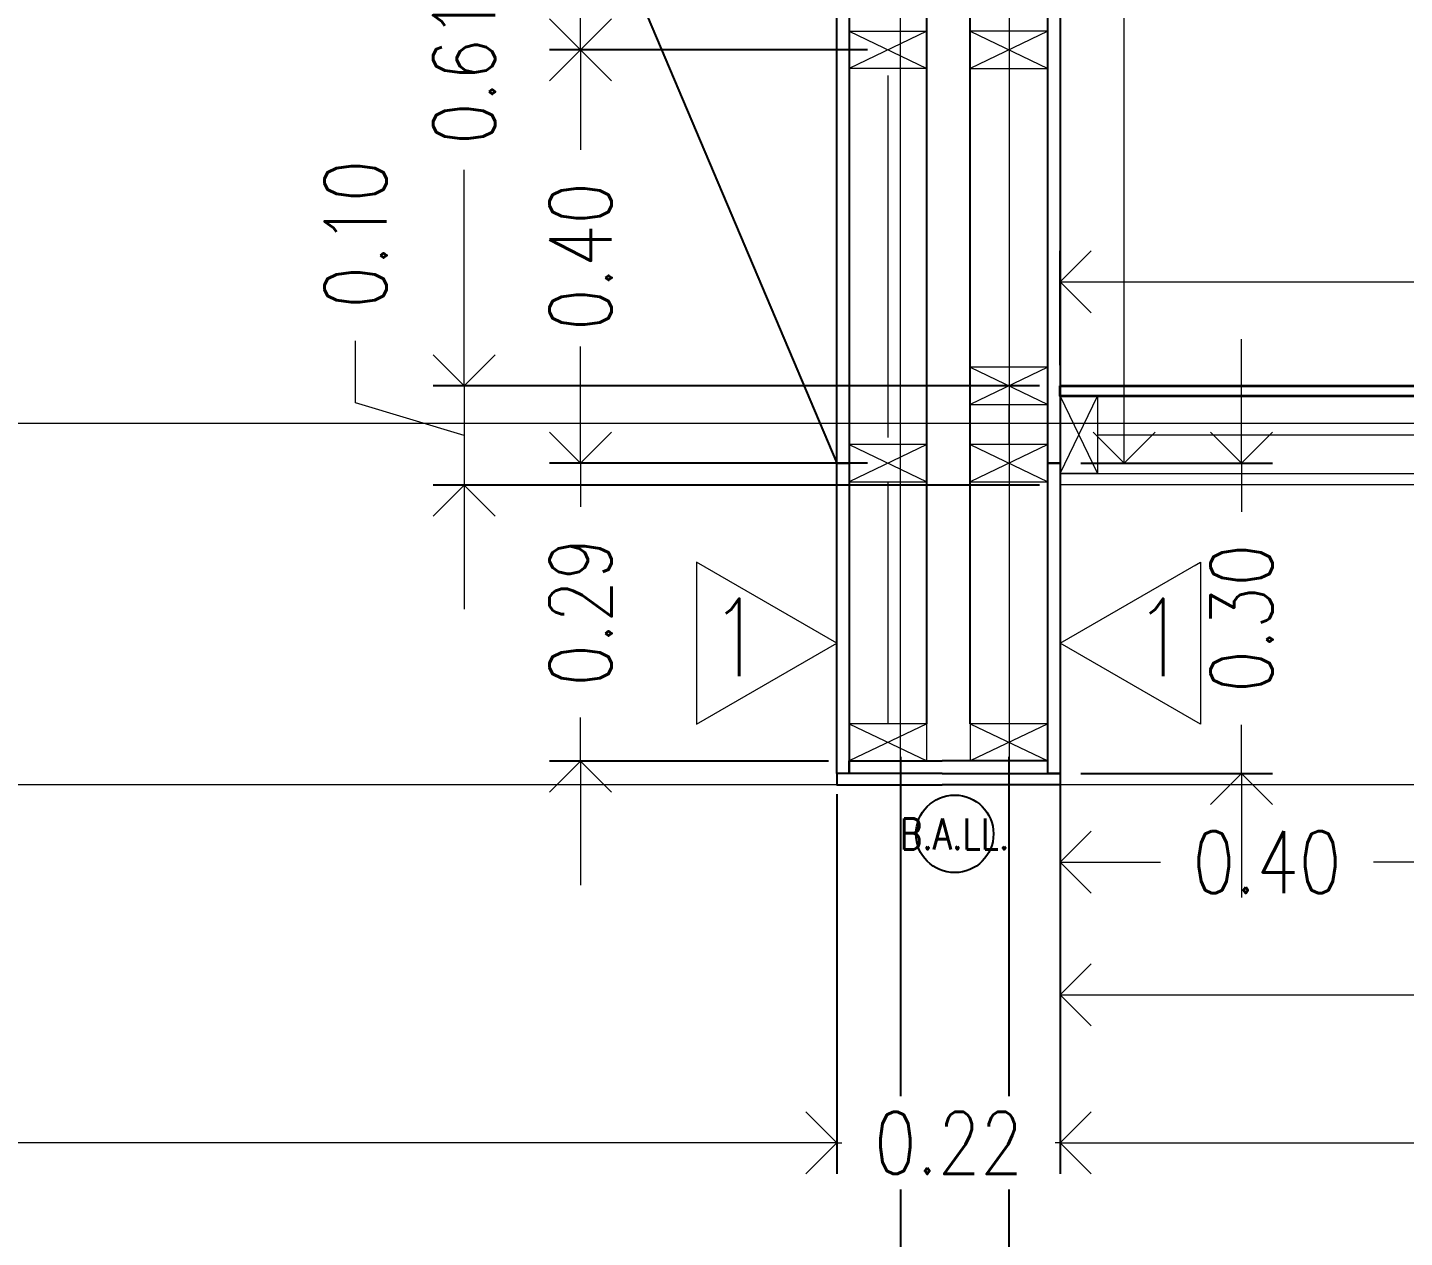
# Model space of a CAD drawing. Header units: metres. Extents: x -2 to 612, y -64 to 156.
# Drawn here: x 469.147 to 470.479, y 42.513 to 43.683 of the extents above; entities that cross this region are included whole.
import ezdxf

# ---------------------------------------------------------------- set-up
doc = ezdxf.new("R2010")
doc.units = ezdxf.units.M
doc.header["$LTSCALE"] = 5
doc.header["$MEASUREMENT"] = 0
doc.layers.get('0').update_dxf_attribs({"color": 30})
doc.layers.get('DEFPOINTS').update_dxf_attribs({"color": 210})
for name, color, linetype, lineweight in [('A-ANNO-DIMS', 3, 'Continuous', 18), ('A-ANNO-SYMB', 3, 'Continuous', 18), ('A-ANNO-TEXT', 3, 'Continuous', 18), ('A-DETL-MBND', 3, 'Continuous', 18), ('A-DETL-MCUT', 4, 'Continuous', 25), ('A-ELEV-IDEN', 3, 'Continuous', 18), ('A-ELEV-MBE2', 4, 'Continuous', 25), ('A-SECT-MCUT', 7, 'Continuous', 35), ('A-WALL-PATT', 8, 'Continuous', 18), ('A-WALL-STUD', 3, 'Continuous', 18)]:
    doc.layers.add(name, color=color, linetype=linetype, lineweight=lineweight)
doc.styles.add('E-ROMANS', font='romans.shx', dxfattribs={"width": 0.8})
doc.dimstyles.new('E-0050_ARW_12', dxfattribs={"dimscale": 0.001, "dimtxt": 60, "dimasz": 60, "dimexe": 30, "dimexo": 20, "dimgap": 30, "dimtad": 0, "dimzin": 0, "dimdsep": 46, "dimtxsty": 'E-ROMANS', "dimblk": 'OPEN90', "dimcen": 30, "dimclrd": 256, "dimclre": 256, "dimclrt": 256, "dimadec": 0, "dimazin": 0, "dimtfac": 1, "dimtmove": 1, "dimatfit": 3, "dimldrblk": 'OPEN90', "dimfxl": 1, "dimtfill": 1, "dimtolj": 1, "dimtzin": 0, "dimlwd": -1, "dimarcsym": 0})

# ---------------------------------------------------------------- blocks, each defined once
blk = doc.blocks.new('_Open90')
at = {"color": 0, "linetype": 'ByBlock', "lineweight": -2}
for p, q in [((-0.5, 0.5), (0, 0)), ((0, 0), (-1, 0)), ((0, 0), (-0.5, -0.5))]:
    blk.add_line(p, q, dxfattribs=at)
blk = doc.blocks.new('*D542')
at = {"layer": 'A-ANNO-DIMS', "lineweight": -2, "transparency": 16777216}
for p, q in [((466.9516, 43.2205), (466.9516, 42.5741)), ((469.9296, 42.9415), (469.9296, 42.5741))]:
    blk.add_line(p, q, dxfattribs=at)
at = {"layer": 'A-ANNO-DIMS', "transparency": 16777216}
for p, q in [((467.0116, 42.6041), (468.3374, 42.6041)), ((469.8696, 42.6041), (468.5437, 42.6041))]:
    blk.add_line(p, q, dxfattribs=at)
at = {"layer": 'DEFPOINTS', "color": 0, "transparency": 16777216}
for p in [(466.9516, 43.2405), (469.9296, 42.9615), (469.9296, 42.6041)]:
    blk.add_point(p, dxfattribs=at)
at = {"layer": 'A-ANNO-DIMS', "transparency": 16777216, "xscale": 0.06, "yscale": 0.06, "zscale": 0.06, "rotation": 180}
blk.add_blockref('_Open90', (466.9516, 42.6041), dxfattribs=at)
at = {"layer": 'A-ANNO-DIMS', "transparency": 16777216, "xscale": 0.06, "yscale": 0.06, "zscale": 0.06}
blk.add_blockref('_Open90', (469.9296, 42.6041), dxfattribs=at)
at = {"layer": 'A-ANNO-DIMS', "transparency": 16777216, "insert": (468.4406, 42.6041), "char_height": 0.06, "attachment_point": 5, "style": 'E-ROMANS', "bg_fill": 3, "box_fill_scale": 1.25, "bg_fill_color": 256, "bg_fill_true_color": 13158600, "bg_fill_transparency": 0}
blk.add_mtext('\\A1;2.98', dxfattribs=at)
blk = doc.blocks.new('*D1292')
at = {"layer": 'A-ANNO-DIMS', "lineweight": -2, "transparency": 16777216}
for p, q in [((470.1456, 43.2415), (470.1456, 42.8458)), ((470.5456, 43.2415), (470.5456, 42.8458))]:
    blk.add_line(p, q, dxfattribs=at)
at = {"layer": 'A-ANNO-DIMS', "transparency": 16777216}
for p, q in [((470.2056, 42.8758), (470.2425, 42.8758)), ((470.4856, 42.8758), (470.4488, 42.8758))]:
    blk.add_line(p, q, dxfattribs=at)
at = {"layer": 'DEFPOINTS', "color": 0, "transparency": 16777216}
for p in [(470.1456, 43.2615), (470.5456, 43.2615), (470.5456, 42.8758)]:
    blk.add_point(p, dxfattribs=at)
at = {"layer": 'A-ANNO-DIMS', "transparency": 16777216, "xscale": 0.06, "yscale": 0.06, "zscale": 0.06, "rotation": 180}
blk.add_blockref('_Open90', (470.1456, 42.8758), dxfattribs=at)
at = {"layer": 'A-ANNO-DIMS', "transparency": 16777216, "xscale": 0.06, "yscale": 0.06, "zscale": 0.06}
blk.add_blockref('_Open90', (470.5456, 42.8758), dxfattribs=at)
at = {"layer": 'A-ANNO-DIMS', "transparency": 16777216, "insert": (470.3456, 42.8758), "char_height": 0.06, "attachment_point": 5, "style": 'E-ROMANS', "bg_fill": 3, "box_fill_scale": 1.25, "bg_fill_color": 256, "bg_fill_true_color": 13158600, "bg_fill_transparency": 0}
blk.add_mtext('\\A1;0.40', dxfattribs=at)
blk = doc.blocks.new('*D709')
at = {"layer": 'A-ANNO-DIMS', "lineweight": -2, "transparency": 16777216}
for p, q in [((470.1456, 43.2305), (470.1456, 42.7173)), ((471.3456, 43.2305), (471.3456, 42.7173))]:
    blk.add_line(p, q, dxfattribs=at)
at = {"layer": 'A-ANNO-DIMS', "transparency": 16777216}
for p, q in [((470.2056, 42.7473), (470.6459, 42.7473)), ((471.2856, 42.7473), (470.8453, 42.7473))]:
    blk.add_line(p, q, dxfattribs=at)
at = {"layer": 'DEFPOINTS', "color": 0, "transparency": 16777216}
for p in [(470.1456, 43.2505), (471.3456, 43.2505), (471.3456, 42.7473)]:
    blk.add_point(p, dxfattribs=at)
at = {"layer": 'A-ANNO-DIMS', "transparency": 16777216, "xscale": 0.06, "yscale": 0.06, "zscale": 0.06, "rotation": 180}
blk.add_blockref('_Open90', (470.1456, 42.7473), dxfattribs=at)
at = {"layer": 'A-ANNO-DIMS', "transparency": 16777216, "xscale": 0.06, "yscale": 0.06, "zscale": 0.06}
blk.add_blockref('_Open90', (471.3456, 42.7473), dxfattribs=at)
at = {"layer": 'A-ANNO-DIMS', "transparency": 16777216, "insert": (470.7456, 42.7473), "char_height": 0.06, "attachment_point": 5, "style": 'E-ROMANS', "bg_fill": 3, "box_fill_scale": 1.25, "bg_fill_color": 256, "bg_fill_true_color": 13158600, "bg_fill_transparency": 0}
blk.add_mtext('\\A1;1.20', dxfattribs=at)
blk = doc.blocks.new('*D712')
at = {"layer": 'A-ANNO-DIMS', "lineweight": -2, "transparency": 16777216}
for p, q in [((470.1456, 43.3265), (470.1456, 42.5741)), ((473.1556, 43.3165), (473.1556, 42.5741))]:
    blk.add_line(p, q, dxfattribs=at)
at = {"layer": 'A-ANNO-DIMS', "transparency": 16777216}
for p, q in [((470.2056, 42.6041), (471.5543, 42.6041)), ((473.0956, 42.6041), (471.7469, 42.6041))]:
    blk.add_line(p, q, dxfattribs=at)
at = {"layer": 'DEFPOINTS', "color": 0, "transparency": 16777216}
for p in [(470.1456, 43.3465), (473.1556, 43.3365), (473.1556, 42.6041)]:
    blk.add_point(p, dxfattribs=at)
at = {"layer": 'A-ANNO-DIMS', "transparency": 16777216, "xscale": 0.06, "yscale": 0.06, "zscale": 0.06, "rotation": 180}
blk.add_blockref('_Open90', (470.1456, 42.6041), dxfattribs=at)
at = {"layer": 'A-ANNO-DIMS', "transparency": 16777216, "xscale": 0.06, "yscale": 0.06, "zscale": 0.06}
blk.add_blockref('_Open90', (473.1556, 42.6041), dxfattribs=at)
at = {"layer": 'A-ANNO-DIMS', "transparency": 16777216, "insert": (471.6506, 42.6041), "char_height": 0.06, "attachment_point": 5, "style": 'E-ROMANS', "bg_fill": 3, "box_fill_scale": 1.25, "bg_fill_color": 256, "bg_fill_true_color": 13158600, "bg_fill_transparency": 0}
blk.add_mtext('\\A1;3.01', dxfattribs=at)
blk = doc.blocks.new('*D1300')
at = {"layer": 'A-ANNO-DIMS', "transparency": 16777216}
for p, q in [((470.321, 43.3215), (470.321, 43.3815)), ((470.321, 43.2615), (470.321, 43.2147)), ((470.321, 42.9615), (470.321, 43.0084)), ((470.321, 42.9015), (470.321, 42.8415))]:
    blk.add_line(p, q, dxfattribs=at)
at = {"layer": 'A-ANNO-DIMS', "lineweight": -2, "transparency": 16777216}
for p, q in [((470.1656, 43.2615), (470.351, 43.2615)), ((470.1656, 42.9615), (470.351, 42.9615))]:
    blk.add_line(p, q, dxfattribs=at)
at = {"layer": 'DEFPOINTS', "color": 0, "transparency": 16777216}
for p in [(470.1456, 43.2615), (470.321, 43.2615), (470.1456, 42.9615)]:
    blk.add_point(p, dxfattribs=at)
at = {"layer": 'A-ANNO-DIMS', "transparency": 16777216, "xscale": 0.06, "yscale": 0.06, "zscale": 0.06}
for p, rotation in [((470.321, 43.2615), 270), ((470.321, 42.9615), 90)]:
    blk.add_blockref('_Open90', p, dxfattribs=dict(at, rotation=rotation))
at = {"layer": 'A-ANNO-DIMS', "transparency": 16777216, "insert": (470.321, 43.1115), "char_height": 0.06, "attachment_point": 5, "rotation": 90, "style": 'E-ROMANS', "bg_fill": 3, "box_fill_scale": 1.25, "bg_fill_color": 256, "bg_fill_true_color": 13158600, "bg_fill_transparency": 0}
blk.add_mtext('\\A1;0.30', dxfattribs=at)
blk = doc.blocks.new('*D1301')
at = {"layer": 'A-ANNO-DIMS', "lineweight": -2, "transparency": 16777216}
for p, q in [((470.1656, 44.4615), (470.2375, 44.4615)), ((470.1656, 43.2615), (470.2375, 43.2615))]:
    blk.add_line(p, q, dxfattribs=at)
at = {"layer": 'A-ANNO-DIMS', "transparency": 16777216}
for p, q in [((470.2075, 44.4015), (470.2075, 43.9613)), ((470.2075, 43.3215), (470.2075, 43.7618))]:
    blk.add_line(p, q, dxfattribs=at)
at = {"layer": 'DEFPOINTS', "color": 0, "transparency": 16777216}
for p in [(470.1456, 44.4615), (470.2075, 44.4615), (470.1456, 43.2615)]:
    blk.add_point(p, dxfattribs=at)
at = {"layer": 'A-ANNO-DIMS', "transparency": 16777216, "xscale": 0.06, "yscale": 0.06, "zscale": 0.06}
for p, rotation in [((470.2075, 44.4615), 90), ((470.2075, 43.2615), 270)]:
    blk.add_blockref('_Open90', p, dxfattribs=dict(at, rotation=rotation))
at = {"layer": 'A-ANNO-DIMS', "transparency": 16777216, "insert": (470.2075, 43.8615), "char_height": 0.06, "attachment_point": 5, "rotation": 90, "style": 'E-ROMANS', "bg_fill": 3, "box_fill_scale": 1.25, "bg_fill_color": 256, "bg_fill_true_color": 13158600, "bg_fill_transparency": 0}
blk.add_mtext('\\A1;1.20', dxfattribs=at)
blk = doc.blocks.new('*D731')
at = {"layer": 'A-ANNO-DIMS', "transparency": 16777216}
for p, q in [((469.6817, 43.3215), (469.6817, 43.3815)), ((469.6817, 43.2615), (469.6817, 43.2195)), ((469.6817, 42.9735), (469.6817, 43.0155)), ((469.6817, 42.9135), (469.6817, 42.8535))]:
    blk.add_line(p, q, dxfattribs=at)
at = {"layer": 'A-ANNO-DIMS', "lineweight": -2, "transparency": 16777216}
for p, q in [((469.9591, 43.2615), (469.6517, 43.2615)), ((469.9216, 42.9735), (469.6517, 42.9735))]:
    blk.add_line(p, q, dxfattribs=at)
at = {"layer": 'DEFPOINTS', "color": 0, "transparency": 16777216}
for p in [(469.6817, 43.2615), (469.9791, 43.2615), (469.9416, 42.9735)]:
    blk.add_point(p, dxfattribs=at)
at = {"layer": 'A-ANNO-DIMS', "transparency": 16777216, "xscale": 0.06, "yscale": 0.06, "zscale": 0.06}
for p, rotation in [((469.6817, 43.2615), 270), ((469.6817, 42.9735), 90)]:
    blk.add_blockref('_Open90', p, dxfattribs=dict(at, rotation=rotation))
at = {"layer": 'A-ANNO-DIMS', "transparency": 16777216, "insert": (469.6817, 43.1175), "char_height": 0.06, "attachment_point": 5, "rotation": 90, "style": 'E-ROMANS', "bg_fill": 3, "box_fill_scale": 1.25, "bg_fill_color": 256, "bg_fill_true_color": 13158600, "bg_fill_transparency": 0}
blk.add_mtext('\\A1;0.29', dxfattribs=at)
blk = doc.blocks.new('*D732')
at = {"layer": 'A-ANNO-DIMS', "lineweight": -2, "transparency": 16777216}
for p, q in [((469.9591, 43.6615), (469.6517, 43.6615)), ((469.9591, 43.2615), (469.6517, 43.2615))]:
    blk.add_line(p, q, dxfattribs=at)
at = {"layer": 'A-ANNO-DIMS', "transparency": 16777216}
for p, q in [((469.6817, 43.6015), (469.6817, 43.5647)), ((469.6817, 43.3215), (469.6817, 43.3584))]:
    blk.add_line(p, q, dxfattribs=at)
at = {"layer": 'DEFPOINTS', "color": 0, "transparency": 16777216}
for p in [(469.6817, 43.6615), (469.9791, 43.6615), (469.9791, 43.2615)]:
    blk.add_point(p, dxfattribs=at)
at = {"layer": 'A-ANNO-DIMS', "transparency": 16777216, "xscale": 0.06, "yscale": 0.06, "zscale": 0.06}
for p, rotation in [((469.6817, 43.6615), 90), ((469.6817, 43.2615), 270)]:
    blk.add_blockref('_Open90', p, dxfattribs=dict(at, rotation=rotation))
at = {"layer": 'A-ANNO-DIMS', "transparency": 16777216, "insert": (469.6817, 43.4615), "char_height": 0.06, "attachment_point": 5, "rotation": 90, "style": 'E-ROMANS', "bg_fill": 3, "box_fill_scale": 1.25, "bg_fill_color": 256, "bg_fill_true_color": 13158600, "bg_fill_transparency": 0}
blk.add_mtext('\\A1;0.40', dxfattribs=at)
blk = doc.blocks.new('*D733')
at = {"layer": 'A-ANNO-DIMS', "lineweight": -2, "transparency": 16777216}
for p, q in [((469.9591, 44.0615), (469.6517, 44.0615)), ((469.9591, 43.6615), (469.6517, 43.6615))]:
    blk.add_line(p, q, dxfattribs=at)
at = {"layer": 'A-ANNO-DIMS', "transparency": 16777216}
for p, q in [((469.6817, 44.0015), (469.6817, 43.9647)), ((469.6817, 43.7215), (469.6817, 43.7584))]:
    blk.add_line(p, q, dxfattribs=at)
at = {"layer": 'DEFPOINTS', "color": 0, "transparency": 16777216}
for p in [(469.6817, 44.0615), (469.9791, 44.0615), (469.9791, 43.6615)]:
    blk.add_point(p, dxfattribs=at)
at = {"layer": 'A-ANNO-DIMS', "transparency": 16777216, "xscale": 0.06, "yscale": 0.06, "zscale": 0.06}
for p, rotation in [((469.6817, 44.0615), 90), ((469.6817, 43.6615), 270)]:
    blk.add_blockref('_Open90', p, dxfattribs=dict(at, rotation=rotation))
at = {"layer": 'A-ANNO-DIMS', "transparency": 16777216, "insert": (469.6817, 43.8615), "char_height": 0.06, "attachment_point": 5, "rotation": 90, "style": 'E-ROMANS', "bg_fill": 3, "box_fill_scale": 1.25, "bg_fill_color": 256, "bg_fill_true_color": 13158600, "bg_fill_transparency": 0}
blk.add_mtext('\\A1;0.40', dxfattribs=at)
blk = doc.blocks.new('*D1315')
at = {"layer": 'A-ANNO-DIMS', "lineweight": -2, "transparency": 16777216}
for p, q in [((470.1456, 43.3565), (470.1456, 43.467)), ((471.3456, 43.3565), (471.3456, 43.467))]:
    blk.add_line(p, q, dxfattribs=at)
at = {"layer": 'A-ANNO-DIMS', "transparency": 16777216}
for p, q in [((470.2056, 43.437), (470.6459, 43.437)), ((471.2856, 43.437), (470.8453, 43.437))]:
    blk.add_line(p, q, dxfattribs=at)
at = {"layer": 'DEFPOINTS', "color": 0, "transparency": 16777216}
for p in [(470.1456, 43.437), (470.1456, 43.3365), (471.3456, 43.3365)]:
    blk.add_point(p, dxfattribs=at)
at = {"layer": 'A-ANNO-DIMS', "transparency": 16777216, "xscale": 0.06, "yscale": 0.06, "zscale": 0.06, "rotation": 180}
blk.add_blockref('_Open90', (470.1456, 43.437), dxfattribs=at)
at = {"layer": 'A-ANNO-DIMS', "transparency": 16777216, "xscale": 0.06, "yscale": 0.06, "zscale": 0.06}
blk.add_blockref('_Open90', (471.3456, 43.437), dxfattribs=at)
at = {"layer": 'A-ANNO-DIMS', "transparency": 16777216, "insert": (470.7456, 43.437), "char_height": 0.06, "attachment_point": 5, "style": 'E-ROMANS', "bg_fill": 3, "box_fill_scale": 1.25, "bg_fill_color": 256, "bg_fill_true_color": 13158600, "bg_fill_transparency": 0}
blk.add_mtext('\\A1;1.20', dxfattribs=at)
blk = doc.blocks.new('*D688')
at = {"layer": 'A-ANNO-DIMS', "lineweight": -2, "transparency": 16777216}
for p, q in [((470.1256, 43.9465), (469.5391, 43.9465)), ((470.1256, 43.3365), (469.5391, 43.3365))]:
    blk.add_line(p, q, dxfattribs=at)
at = {"layer": 'A-ANNO-DIMS', "transparency": 16777216}
for p, q in [((469.5691, 43.8865), (469.5691, 43.7378)), ((469.5691, 43.3965), (469.5691, 43.5453))]:
    blk.add_line(p, q, dxfattribs=at)
at = {"layer": 'DEFPOINTS', "color": 0, "transparency": 16777216}
for p in [(469.5691, 43.9465), (470.1456, 43.9465), (470.1456, 43.3365)]:
    blk.add_point(p, dxfattribs=at)
at = {"layer": 'A-ANNO-DIMS', "transparency": 16777216, "xscale": 0.06, "yscale": 0.06, "zscale": 0.06}
for p, rotation in [((469.5691, 43.9465), 90), ((469.5691, 43.3365), 270)]:
    blk.add_blockref('_Open90', p, dxfattribs=dict(at, rotation=rotation))
at = {"layer": 'A-ANNO-DIMS', "transparency": 16777216, "insert": (469.5691, 43.6415), "char_height": 0.06, "attachment_point": 5, "rotation": 90, "style": 'E-ROMANS', "bg_fill": 3, "box_fill_scale": 1.25, "bg_fill_color": 256, "bg_fill_true_color": 13158600, "bg_fill_transparency": 0}
blk.add_mtext('\\A1;0.61', dxfattribs=at)
blk = doc.blocks.new('*D1289')
at = {"layer": 'A-ANNO-DIMS', "transparency": 16777216}
for p, q in [((469.5691, 43.3965), (469.5691, 43.4565)), ((469.4641, 43.32), (469.4641, 43.38)), ((469.5691, 43.3365), (469.5691, 43.2405)), ((469.5691, 43.3365), (469.5691, 43.2405)), ((469.5691, 43.2885), (469.4641, 43.32)), ((469.5691, 43.1805), (469.5691, 43.1205))]:
    blk.add_line(p, q, dxfattribs=at)
at = {"layer": 'A-ANNO-DIMS', "lineweight": -2, "transparency": 16777216}
for p, q in [((470.1256, 43.3365), (469.5391, 43.3365)), ((470.1256, 43.2405), (469.5391, 43.2405))]:
    blk.add_line(p, q, dxfattribs=at)
at = {"layer": 'DEFPOINTS', "color": 0, "transparency": 16777216}
for p in [(470.1456, 43.3365), (469.5691, 43.2405), (470.1456, 43.2405)]:
    blk.add_point(p, dxfattribs=at)
at = {"layer": 'A-ANNO-DIMS', "transparency": 16777216, "xscale": 0.06, "yscale": 0.06, "zscale": 0.06}
for p, rotation in [((469.5691, 43.3365), 270), ((469.5691, 43.2405), 90)]:
    blk.add_blockref('_Open90', p, dxfattribs=dict(at, rotation=rotation))
at = {"layer": 'A-ANNO-DIMS', "transparency": 16777216, "insert": (469.4641, 43.4832), "char_height": 0.06, "attachment_point": 5, "rotation": 90, "style": 'E-ROMANS', "bg_fill": 3, "box_fill_scale": 1.25, "bg_fill_color": 256, "bg_fill_true_color": 13158600, "bg_fill_transparency": 0}
blk.add_mtext('\\A1;0.10', dxfattribs=at)
blk = doc.blocks.new('*D939')
at = {"layer": 'A-ANNO-DIMS', "lineweight": -2, "transparency": 16777216}
for p, q in [((473.1931, 43.2655), (473.1931, 42.3628)), ((470.0961, 42.9775), (470.0961, 42.3628))]:
    blk.add_line(p, q, dxfattribs=at)
at = {"layer": 'A-ANNO-DIMS', "transparency": 16777216}
for p, q in [((470.1561, 42.3928), (471.5415, 42.3928)), ((473.1331, 42.3928), (471.7478, 42.3928))]:
    blk.add_line(p, q, dxfattribs=at)
at = {"layer": 'DEFPOINTS', "color": 0, "transparency": 16777216}
for p in [(473.1931, 43.2855), (470.0961, 42.9975), (473.1931, 42.3928)]:
    blk.add_point(p, dxfattribs=at)
at = {"layer": 'A-ANNO-DIMS', "transparency": 16777216, "xscale": 0.06, "yscale": 0.06, "zscale": 0.06, "rotation": 180}
blk.add_blockref('_Open90', (470.0961, 42.3928), dxfattribs=at)
at = {"layer": 'A-ANNO-DIMS', "transparency": 16777216, "xscale": 0.06, "yscale": 0.06, "zscale": 0.06}
blk.add_blockref('_Open90', (473.1931, 42.3928), dxfattribs=at)
at = {"layer": 'A-ANNO-DIMS', "transparency": 16777216, "insert": (471.6446, 42.3928), "char_height": 0.06, "attachment_point": 5, "style": 'E-ROMANS', "bg_fill": 3, "box_fill_scale": 1.25, "bg_fill_color": 256, "bg_fill_true_color": 13158600, "bg_fill_transparency": 0}
blk.add_mtext('\\A1;3.10', dxfattribs=at)
blk = doc.blocks.new('*D942')
at = {"layer": 'A-ANNO-DIMS', "lineweight": -2, "transparency": 16777216}
for p, q in [((466.8941, 43.2655), (466.8941, 42.3628)), ((469.9911, 42.9775), (469.9911, 42.3628))]:
    blk.add_line(p, q, dxfattribs=at)
at = {"layer": 'A-ANNO-DIMS', "transparency": 16777216}
for p, q in [((466.9541, 42.3928), (468.3394, 42.3928)), ((469.9311, 42.3928), (468.5457, 42.3928))]:
    blk.add_line(p, q, dxfattribs=at)
at = {"layer": 'DEFPOINTS', "color": 0, "transparency": 16777216}
for p in [(466.8941, 43.2855), (469.9911, 42.9975), (469.9911, 42.3928)]:
    blk.add_point(p, dxfattribs=at)
at = {"layer": 'A-ANNO-DIMS', "transparency": 16777216, "xscale": 0.06, "yscale": 0.06, "zscale": 0.06, "rotation": 180}
blk.add_blockref('_Open90', (466.8941, 42.3928), dxfattribs=at)
at = {"layer": 'A-ANNO-DIMS', "transparency": 16777216, "xscale": 0.06, "yscale": 0.06, "zscale": 0.06}
blk.add_blockref('_Open90', (469.9911, 42.3928), dxfattribs=at)
at = {"layer": 'A-ANNO-DIMS', "transparency": 16777216, "insert": (468.4426, 42.3928), "char_height": 0.06, "attachment_point": 5, "style": 'E-ROMANS', "bg_fill": 3, "box_fill_scale": 1.25, "bg_fill_color": 256, "bg_fill_true_color": 13158600, "bg_fill_transparency": 0}
blk.add_mtext('\\A1;3.10', dxfattribs=at)
blk = doc.blocks.new('*D946')
at = {"layer": 'A-ANNO-DIMS', "lineweight": -2, "transparency": 16777216}
for p, q in [((469.9911, 42.9776), (469.9911, 42.3628)), ((470.0961, 42.9775), (470.0961, 42.3628))]:
    blk.add_line(p, q, dxfattribs=at)
at = {"layer": 'A-ANNO-DIMS', "transparency": 16777216}
for p, q in [((469.9311, 42.3928), (469.8711, 42.3928)), ((469.9911, 42.3928), (470.0961, 42.3928)), ((469.9911, 42.3928), (470.0961, 42.3928)), ((470.0436, 42.3928), (470.0931, 42.2278)), ((470.1561, 42.3928), (470.2161, 42.3928)), ((470.0931, 42.2278), (470.1531, 42.2278))]:
    blk.add_line(p, q, dxfattribs=at)
at = {"layer": 'DEFPOINTS', "color": 0, "transparency": 16777216}
for p in [(469.9911, 42.9976), (470.0961, 42.9975), (470.0961, 42.3928)]:
    blk.add_point(p, dxfattribs=at)
at = {"layer": 'A-ANNO-DIMS', "transparency": 16777216, "xscale": 0.06, "yscale": 0.06, "zscale": 0.06}
blk.add_blockref('_Open90', (469.9911, 42.3928), dxfattribs=at)
at = {"layer": 'A-ANNO-DIMS', "transparency": 16777216, "xscale": 0.06, "yscale": 0.06, "zscale": 0.06, "rotation": 180}
blk.add_blockref('_Open90', (470.0961, 42.3928), dxfattribs=at)
at = {"layer": 'A-ANNO-DIMS', "transparency": 16777216, "insert": (470.2494, 42.2278), "char_height": 0.06, "attachment_point": 5, "style": 'E-ROMANS', "bg_fill": 3, "box_fill_scale": 1.25, "bg_fill_color": 256, "bg_fill_true_color": 13158600, "bg_fill_transparency": 0}
blk.add_mtext('\\A1;0.11', dxfattribs=at)
blk = doc.blocks.new('*D1598')
at = {"layer": 'A-ANNO-DIMS', "lineweight": -2, "transparency": 16777216}
for p, q in [((469.9296, 42.9415), (469.9296, 42.5741)), ((470.1456, 42.9415), (470.1456, 42.5741))]:
    blk.add_line(p, q, dxfattribs=at)
at = {"layer": 'A-ANNO-DIMS', "transparency": 16777216}
for p, q in [((469.8696, 42.6041), (469.8096, 42.6041)), ((469.9296, 42.6041), (469.9344, 42.6041)), ((470.1456, 42.6041), (470.1407, 42.6041)), ((470.2056, 42.6041), (470.2656, 42.6041))]:
    blk.add_line(p, q, dxfattribs=at)
at = {"layer": 'DEFPOINTS', "color": 0, "transparency": 16777216}
for p in [(469.9296, 42.9615), (470.1456, 42.9615), (470.1456, 42.6041)]:
    blk.add_point(p, dxfattribs=at)
at = {"layer": 'A-ANNO-DIMS', "transparency": 16777216, "xscale": 0.06, "yscale": 0.06, "zscale": 0.06}
blk.add_blockref('_Open90', (469.9296, 42.6041), dxfattribs=at)
at = {"layer": 'A-ANNO-DIMS', "transparency": 16777216, "xscale": 0.06, "yscale": 0.06, "zscale": 0.06, "rotation": 180}
blk.add_blockref('_Open90', (470.1456, 42.6041), dxfattribs=at)
at = {"layer": 'A-ANNO-DIMS', "transparency": 16777216, "insert": (470.0376, 42.6041), "char_height": 0.06, "attachment_point": 5, "style": 'E-ROMANS', "bg_fill": 3, "box_fill_scale": 1.25, "bg_fill_color": 256, "bg_fill_true_color": 13158600, "bg_fill_transparency": 0}
blk.add_mtext('\\A1;0.22', dxfattribs=at)

msp = doc.modelspace()

# ---------------------------------------------------------------- linework, layer by layer
at = {"layer": 'A-ANNO-SYMB'}
msp.add_line((478.32254, 43.30004), (455.48822, 43.30004), dxfattribs=at)
at = {"layer": 'A-DETL-MBND'}
msp.add_lwpolyline([(471.34561, 43.25154), (471.34561, 43.24054), (470.14561, 43.24054), (470.14561, 43.25154)], close=True, dxfattribs=at)
at = {"layer": 'A-DETL-MCUT'}
for points in [[(470.13361, 43.26154), (470.13361, 44.46154), (470.14561, 44.46154), (470.14561, 43.26154)], [(470.13361, 42.96154), (470.13361, 43.26154), (470.14561, 43.26154), (470.14561, 42.96154)]]:
    msp.add_lwpolyline(points, close=True, dxfattribs=at)
msp.add_lwpolyline([(470.03161, 42.96154), (470.13361, 42.96154), (470.13361, 42.97354), (470.03161, 42.97354)], dxfattribs=at)
at = {"layer": 'A-ELEV-IDEN'}
for p, q in [((469.92957, 42.95053), (463.84657, 42.95054)), ((476.24061, 42.95052), (470.14561, 42.95053))]:
    msp.add_line(p, q, dxfattribs=at)
at = {"layer": 'A-ELEV-MBE2'}
msp.add_line((470.05861, 43.00954), (470.05862, 50.41353), dxfattribs=at)
at = {"layer": 'A-ELEV-MBE2', "ltscale": 7}
msp.add_line((466.96257, 50.26054), (469.92957, 43.26153), dxfattribs=at)
msp.add_line((466.96257, 50.26054), (469.92957, 43.26153), dxfattribs=at)
at = {"layer": 'A-ELEV-MBE2', "ltscale": 0.05}
msp.add_circle((470.04359, 42.90304), 0.0375, dxfattribs=at)
at = {"layer": 'A-SECT-MCUT'}
msp.add_lwpolyline([(470.14561, 43.33654), (471.34561, 43.33654), (471.34561, 43.32654), (470.14561, 43.32654)], close=True, dxfattribs=at)

# ---------------------------------------------------------------- texts
at = {"layer": 'A-ANNO-TEXT', "insert": (470.04359, 42.90304), "char_height": 0.03, "attachment_point": 5, "style": 'E-ROMANS'}
msp.add_mtext('\\pi-0.09,l0.09,t0.09;B.A.LL.', dxfattribs=at)

# ---------------------------------------------------------------- next in the draw order: dimensions: what is measured, and where the dimension line sits
at = {"layer": 'A-ANNO-DIMS'}
for base, p1, p2, picture, middle in [((470.54561, 42.87581), (470.14561, 43.26154), (470.54561, 43.26154), '*D1292', (470.34561, 42.87581)), ((469.92957, 42.60409), (466.95157, 43.24054), (469.92957, 42.96153), '*D542', (468.44057, 42.60409))]:
    dim = msp.add_linear_dim(base=base, p1=p1, p2=p2, dimstyle='E-0050_ARW_12', dxfattribs=at)
    dim.commit()
    dim.dimension.update_dxf_attribs({"geometry": picture, "text_midpoint": middle})

# ---------------------------------------------------------------- next in the draw order: dimensions: what is measured, and where the dimension line sits
dim = msp.add_linear_dim(base=(469.68165, 43.26153), p1=(469.94157, 42.97353), p2=(469.97907, 43.26153), angle=90, dimstyle='E-0050_ARW_12', dxfattribs=at)
dim.commit()
dim.dimension.update_dxf_attribs({"geometry": '*D731', "text_midpoint": (469.68165, 43.11753)})
dim = msp.add_linear_dim(base=(471.34561, 42.74726), p1=(470.14561, 43.25054), p2=(471.34561, 43.25054), dimstyle='E-0050_ARW_12', dxfattribs=at)
dim.commit()
dim.dimension.update_dxf_attribs({"geometry": '*D709', "text_midpoint": (470.74561, 42.74726)})

# ---------------------------------------------------------------- next in the draw order: linework, layer by layer
at = {"layer": 'A-DETL-MCUT'}
for points in [[(470.03159, 42.96154), (469.94157, 42.96154), (469.94157, 42.97354), (470.03159, 42.97354)], [(470.03159, 42.96153), (469.92957, 42.96153), (469.92957, 42.95053), (470.03159, 42.95053)]]:
    msp.add_lwpolyline(points, dxfattribs=at)

# ---------------------------------------------------------------- next in the draw order: dimensions: what is measured, and where the dimension line sits
at = {"layer": 'A-ANNO-DIMS'}
dim = msp.add_linear_dim(base=(469.68165, 43.66153), p1=(469.97907, 43.26153), p2=(469.97907, 43.66153), angle=90, dimstyle='E-0050_ARW_12', dxfattribs=at)
dim.commit()
dim.dimension.update_dxf_attribs({"geometry": '*D732', "text_midpoint": (469.68165, 43.46153)})
dim = msp.add_linear_dim(base=(473.15561, 42.60409), p1=(470.14561, 43.34654), p2=(473.15561, 43.33654), dimstyle='E-0050_ARW_12', dxfattribs=at)
dim.commit()
dim.dimension.update_dxf_attribs({"geometry": '*D712', "text_midpoint": (471.65061, 42.60409)})

# ---------------------------------------------------------------- next in the draw order: dimensions: what is measured, and where the dimension line sits
for base, p1, p2, picture, middle in [((469.68165, 44.06153), (469.97907, 43.66153), (469.97907, 44.06153), '*D733', (469.68165, 43.86153)), ((470.32102, 43.26154), (470.14561, 42.96154), (470.14561, 43.26154), '*D1300', (470.32102, 43.11154))]:
    dim = msp.add_linear_dim(base=base, p1=p1, p2=p2, angle=90, dimstyle='E-0050_ARW_12', dxfattribs=at)
    dim.commit()
    dim.dimension.update_dxf_attribs({"geometry": picture, "text_midpoint": middle})

# ---------------------------------------------------------------- next in the draw order: linework, layer by layer
at = {"layer": 'A-DETL-MCUT'}
msp.add_lwpolyline([(470.03159, 42.96154), (470.14561, 42.96154), (470.14561, 42.95054), (470.03159, 42.95054)], dxfattribs=at)

# ---------------------------------------------------------------- next in the draw order: dimensions: what is measured, and where the dimension line sits
at = {"layer": 'A-ANNO-DIMS'}
dim = msp.add_linear_dim(base=(470.20747, 44.46154), p1=(470.14561, 43.26154), p2=(470.14561, 44.46154), angle=90, dimstyle='E-0050_ARW_12', dxfattribs=at)
dim.commit()
dim.dimension.update_dxf_attribs({"geometry": '*D1301', "text_midpoint": (470.20747, 43.86154)})

# ---------------------------------------------------------------- next in the draw order: dimensions: what is measured, and where the dimension line sits
dim = msp.add_linear_dim(base=(470.14561, 43.43701), p1=(471.34561, 43.33654), p2=(470.14561, 43.33654), dimstyle='E-0050_ARW_12', dxfattribs=at)
dim.commit()
dim.dimension.update_dxf_attribs({"geometry": '*D1315', "text_midpoint": (470.74561, 43.43701)})

# ---------------------------------------------------------------- next in the draw order: dimensions: what is measured, and where the dimension line sits
dim = msp.add_linear_dim(base=(469.56906, 43.94654), p1=(470.14561, 43.33654), p2=(470.14561, 43.94654), angle=90, dimstyle='E-0050_ARW_12', dxfattribs=at)
dim.commit()
dim.dimension.update_dxf_attribs({"geometry": '*D688', "text_midpoint": (469.56906, 43.64154)})

# ---------------------------------------------------------------- next in the draw order: linework, layer by layer
at = {"layer": 'A-WALL-STUD'}
for p, q in [((469.94157, 43.67954), (470.01657, 43.64354)), ((470.01657, 43.67954), (469.94157, 43.64354)), ((470.13361, 43.67954), (470.05861, 43.64354)), ((470.05861, 43.67954), (470.13361, 43.64354))]:
    msp.add_line(p, q, dxfattribs=at)
for points in [[(469.94157, 43.67954), (470.01657, 43.67954), (470.01657, 43.64354), (469.94157, 43.64354)], [(470.13361, 43.67954), (470.05861, 43.67954), (470.05861, 43.64354), (470.13361, 43.64354)]]:
    msp.add_lwpolyline(points, close=True, dxfattribs=at)

# ---------------------------------------------------------------- next in the draw order: dimensions: what is measured, and where the dimension line sits
at = {"layer": 'A-ANNO-DIMS'}
dim = msp.add_linear_dim(base=(469.56906, 43.24054), p1=(470.14561, 43.33654), p2=(470.14561, 43.24054), angle=90, dimstyle='E-0050_ARW_12', dxfattribs=at)
dim.commit()
dim.dimension.update_dxf_attribs({"geometry": '*D1289', "text_midpoint": (469.46406, 43.41004)})

# ---------------------------------------------------------------- next in the draw order: linework, layer by layer
at = {"layer": 'A-ANNO-SYMB'}
for p, q in [((470.09611, 52.74904), (470.09611, 41.59435)), ((469.99107, 41.94594), (469.99107, 52.35044))]:
    msp.add_line(p, q, dxfattribs=at)
at = {"layer": 'A-DETL-MCUT'}
for points in [[(469.92957, 43.26154), (469.92957, 44.46154), (469.94157, 44.46154), (469.94157, 43.26154)], [(469.92957, 42.96153), (469.92957, 43.26153), (469.94157, 43.26153), (469.94157, 42.96153)]]:
    msp.add_lwpolyline(points, close=True, dxfattribs=at)
at = {"layer": 'A-ELEV-MBE2'}
msp.add_line((470.01657, 43.00954), (470.01657, 50.41348), dxfattribs=at)
at = {"layer": 'A-WALL-PATT', "ltscale": 0.1}
msp.add_line((470.09611, 43.63654), (470.09611, 43.36154), dxfattribs=at)
at = {"layer": 'A-WALL-STUD'}
for p, q in [((470.13361, 43.35454), (470.05861, 43.31854)), ((470.05861, 43.35454), (470.13361, 43.31854))]:
    msp.add_line(p, q, dxfattribs=at)
msp.add_lwpolyline([(470.13361, 43.35454), (470.05861, 43.35454), (470.05861, 43.31854), (470.13361, 43.31854)], close=True, dxfattribs=at)

# ---------------------------------------------------------------- next in the draw order: dimensions: what is measured, and where the dimension line sits
at = {"layer": 'A-ANNO-DIMS'}
for base, p1, p2, picture, middle in [((469.99107, 42.39278), (466.89407, 43.28554), (469.99107, 42.99754), '*D942', (468.44257, 42.39278)), ((473.19311, 42.39277), (470.09611, 42.99753), (473.19311, 43.28553), '*D939', (471.64461, 42.39277))]:
    dim = msp.add_linear_dim(base=base, p1=p1, p2=p2, dimstyle='E-0050_ARW_12', dxfattribs=at)
    dim.commit()
    dim.dimension.update_dxf_attribs({"geometry": picture, "text_midpoint": middle})

# ---------------------------------------------------------------- next in the draw order: linework, layer by layer
at = {"layer": 'A-ANNO-TEXT'}
for points in [[(469.92957, 43.0875), (469.79371, 43.16594), (469.79371, 43.00906)], [(470.14561, 43.0875), (470.28147, 43.16594), (470.28147, 43.00906)]]:
    msp.add_lwpolyline(points, close=True, dxfattribs=at)
at = {"layer": 'A-WALL-PATT', "ltscale": 0.1}
for p, q in [((469.97906, 43.63654), (469.97906, 43.28654)), ((470.09611, 43.27954), (470.09611, 43.31854)), ((470.18161, 43.28904), (470.52761, 43.28904)), ((469.97907, 43.24353), (469.97907, 43.00954)), ((470.09611, 43.24354), (470.09611, 43.00954))]:
    msp.add_line(p, q, dxfattribs=at)
at = {"layer": 'A-WALL-STUD'}
for p, q in [((470.14561, 43.25154), (470.18161, 43.32654)), ((470.14561, 43.32654), (470.18161, 43.25154)), ((470.01657, 43.27953), (469.94157, 43.24353)), ((469.94157, 43.27953), (470.01657, 43.24353)), ((470.13361, 43.27954), (470.05861, 43.24354)), ((470.05861, 43.27954), (470.13361, 43.24354))]:
    msp.add_line(p, q, dxfattribs=at)
for points in [[(470.14561, 43.25154), (470.14561, 43.32654), (470.18161, 43.32654), (470.18161, 43.25154)], [(470.01657, 43.27953), (469.94157, 43.27953), (469.94157, 43.24353), (470.01657, 43.24353)], [(470.13361, 43.27954), (470.05861, 43.27954), (470.05861, 43.24354), (470.13361, 43.24354)]]:
    msp.add_lwpolyline(points, close=True, dxfattribs=at)

# ---------------------------------------------------------------- next in the draw order: texts
at = {"layer": 'A-ANNO-TEXT', "char_height": 0.075, "attachment_point": 5, "style": 'E-ROMANS'}
for insert, rotation in [((469.83266, 43.09315), 0.00048), ((470.24251, 43.09315), 359.99952)]:
    msp.add_mtext('\\pi-0.45,l0.45,t0.45;1', dxfattribs=dict(at, insert=insert, rotation=rotation))

# ---------------------------------------------------------------- next in the draw order: dimensions: what is measured, and where the dimension line sits
at = {"layer": 'A-ANNO-DIMS'}
dim = msp.add_linear_dim(base=(470.09611, 42.39278), p1=(469.99107, 42.99755), p2=(470.09611, 42.99754), dimstyle='E-0050_ARW_12', dxfattribs=at)
dim.commit()
dim.dimension.update_dxf_attribs({"geometry": '*D946', "text_midpoint": (470.18309, 42.22778)})

# ---------------------------------------------------------------- next in the draw order: linework, layer by layer
at = {"layer": 'A-WALL-STUD'}
for p, q in [((470.01657, 43.00954), (469.94157, 42.97354)), ((469.94157, 43.00954), (470.01657, 42.97354)), ((470.13361, 43.00954), (470.05861, 42.97354)), ((470.05861, 43.00954), (470.13361, 42.97354))]:
    msp.add_line(p, q, dxfattribs=at)
for points in [[(470.01657, 43.00954), (469.94157, 43.00954), (469.94157, 42.97354), (470.01657, 42.97354)], [(470.13361, 43.00954), (470.05861, 43.00954), (470.05861, 42.97354), (470.13361, 42.97354)]]:
    msp.add_lwpolyline(points, close=True, dxfattribs=at)

# ---------------------------------------------------------------- next in the draw order: dimensions: what is measured, and where the dimension line sits
at = {"layer": 'A-ANNO-DIMS'}
dim = msp.add_linear_dim(base=(470.14561, 42.60409), p1=(469.92957, 42.96153), p2=(470.14561, 42.96153), dimstyle='E-0050_ARW_12', dxfattribs=at)
dim.commit()
dim.dimension.update_dxf_attribs({"geometry": '*D1598', "text_midpoint": (470.03759, 42.60409)})

doc.saveas('drawing.dxf')
